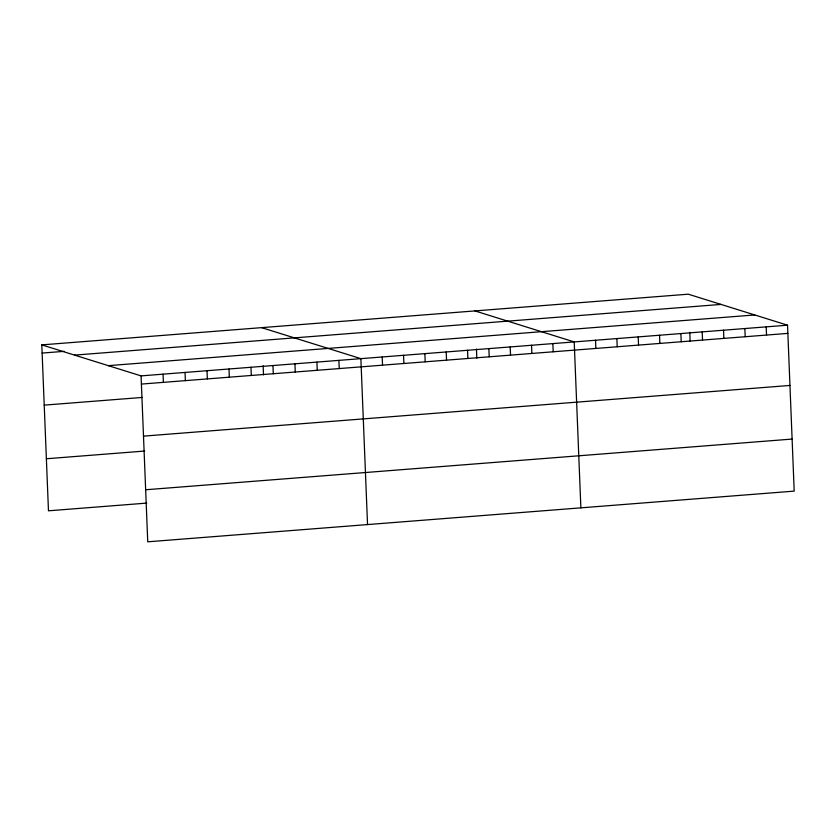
<?xml version="1.0" encoding="UTF-8"?>
<svg xmlns="http://www.w3.org/2000/svg" width="836" height="836" viewBox="0 0 836 836"><rect width="100%" height="100%" fill="white"/><g stroke="black" fill="none" stroke-linecap="round" stroke-linejoin="round"><path stroke-width="1.25" d="M41.8 344.881L688.258 294.188L787.533 325.194L794.2 491.119L147.742 541.812L141.075 375.886L41.8 344.881L48.467 510.806L146.728 503.105M42.124 353.074L64.111 351.35M74.561 355.112L721.019 304.419M108.314 365.656L754.772 314.963M141.075 375.886L787.533 325.194M141.409 384.079L787.867 333.386M44.224 405.126L142.486 397.424M143.499 436.131L789.957 385.438M46.377 458.755L144.638 451.053M145.652 489.76L792.11 439.067M474.921 310.908L574.207 341.924L580.874 507.849M261.595 327.639L360.87 358.644L367.537 524.58M766.204 326.866L766.528 335.058M744.866 328.538L745.2 336.73M723.537 330.21L723.861 338.402M702.198 331.882L702.533 340.074M689.784 332.31L690.149 341.412M680.87 333.554L681.204 341.746M659.541 335.226L659.865 343.418M638.202 336.898L638.537 345.09M616.874 338.57L617.198 346.762M595.535 340.242L595.869 348.434M552.868 343.596L553.202 351.789M531.539 345.268L531.863 353.461M510.2 346.94L510.535 355.133M488.872 348.612L489.206 356.805M476.457 349.04L476.823 358.142M467.543 350.284L467.867 358.477M446.205 351.956L446.539 360.149M424.876 353.628L425.2 361.821M403.537 355.3L403.872 363.493M382.209 356.972L382.533 365.165M338.893 360.368L339.228 368.561M316.917 362.092L317.241 370.285M294.93 363.817L295.265 372.01M272.954 365.541L273.288 373.734M263.131 365.76L263.497 374.873M250.978 367.265L251.302 375.458M229.001 368.99L229.325 377.182M207.014 370.714L207.349 378.907M185.038 372.438L185.362 380.631M163.062 374.162L163.386 382.355"/></g></svg>
